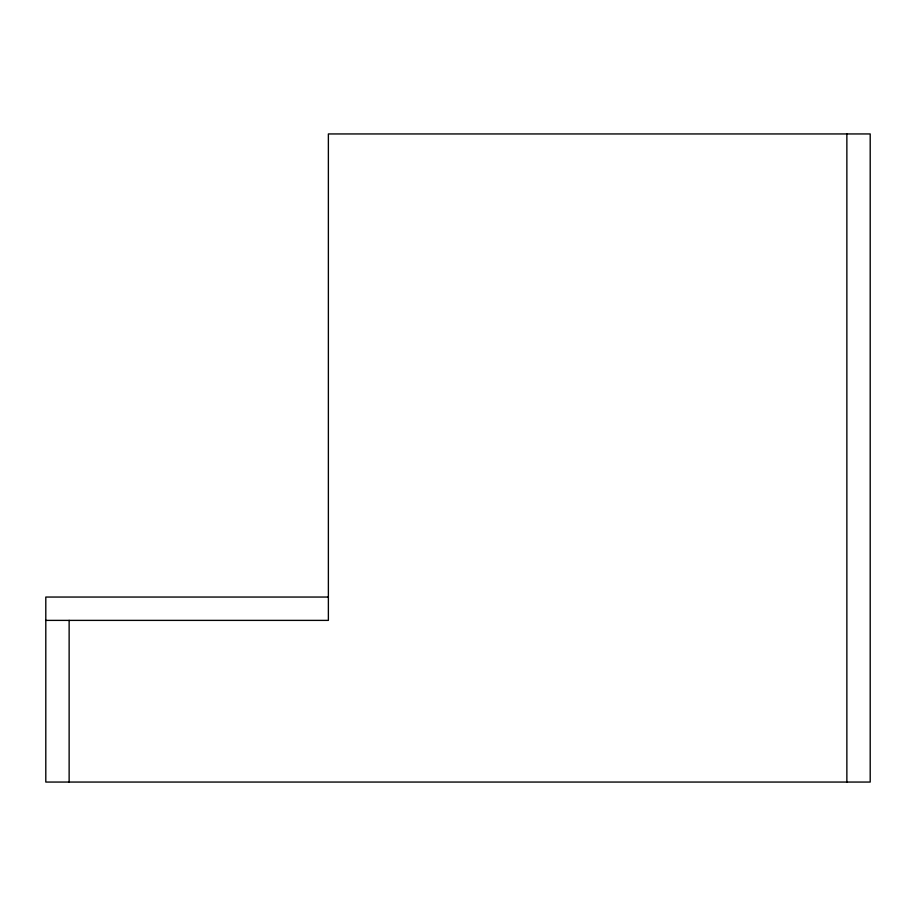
<?xml version="1.0" encoding="UTF-8"?>
<svg xmlns="http://www.w3.org/2000/svg" width="916" height="916" viewBox="0 0 916 916"><rect width="100%" height="100%" fill="white"/><g stroke="black" fill="none" stroke-linecap="round" stroke-linejoin="round"><path stroke-width="1.37" d="M328.375 597.049L45.8 597.049L45.8 782.058L870.2 782.058L870.2 133.942L328.375 133.942L328.375 620.384L45.8 620.384M846.865 133.942L846.865 782.058M69.135 620.384L69.135 782.058"/></g></svg>
